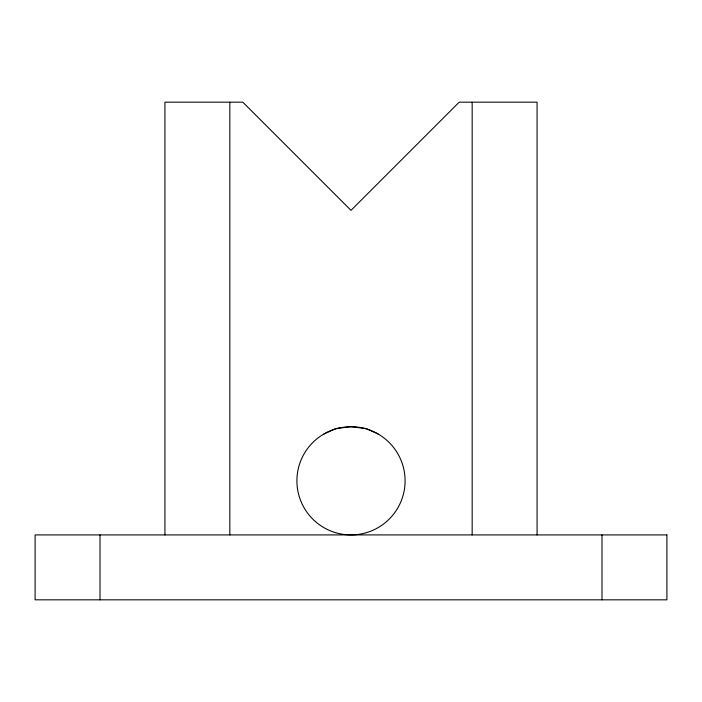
<?xml version="1.0" encoding="UTF-8"?>
<svg xmlns="http://www.w3.org/2000/svg" width="702" height="702" viewBox="0 0 702 702"><rect width="100%" height="100%" fill="white"/><g stroke="black" fill="none" stroke-linecap="round" stroke-linejoin="round"><path stroke-width="1.05" d="M323.955 433.976A54.089 54.089 0 0 1 405.089 480.826A54.089 54.089 0 0 1 323.955 527.667A54.089 54.089 0 0 1 323.955 433.976L335.696 428.571L351 426.728L366.304 428.571L378.045 433.976M601.991 534.915L601.991 599.824M537.074 534.915L537.074 102.176L459.187 102.176L351 210.363L242.813 102.176L164.926 102.176L164.926 534.915M472.165 102.176L472.165 534.915M229.835 102.176L229.835 534.915M100.009 534.915L100.009 599.824M666.9 534.915L35.1 534.915L35.1 599.824L666.9 599.824L666.9 534.915"/></g></svg>
